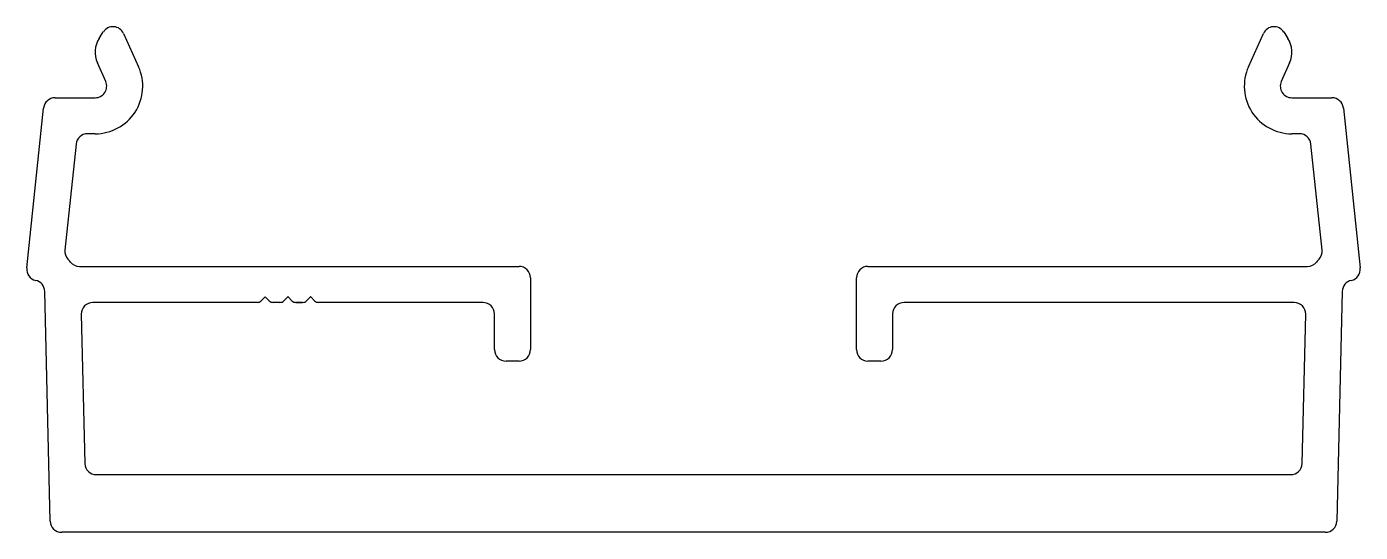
# Model space of a CAD drawing. Extents: x -29.4 to 29.4, y 0.2 to 22.5.
import ezdxf

# ---------------------------------------------------------------- set-up
doc = ezdxf.new("R2010")
doc.units = 0
doc.layers.get('0').update_dxf_attribs({"linetype": 'CONTINUOUS'})

msp = doc.modelspace()

# ---------------------------------------------------------------- linework, layer by layer
at = {"color": 7, "linetype": 'CONTINUOUS'}
for p, q in [((-26.191, 21.973), (-26.009, 22.259)), ((-25.117, 22.194), (-24.458, 20.731)), ((24.426, 20.731), (25.085, 22.194)), ((25.977, 22.259), (26.159, 21.973)), ((-25.904, 20.076), (-26.271, 20.906)), ((26.24, 20.906), (25.872, 20.076)), ((-29.382, 11.867), (-28.639, 18.908)), ((-28.134, 19.362), (-26.368, 19.362)), ((26.337, 19.362), (28.102, 19.362)), ((28.607, 18.908), (29.35, 11.867)), ((-26.368, 17.775), (-26.705, 17.775)), ((26.673, 17.775), (26.337, 17.775)), ((-27.21, 17.32), (-27.702, 12.654)), ((27.671, 12.654), (27.178, 17.32)), ((-27.06, 11.933), (-7.701, 11.933)), ((7.669, 11.933), (27.028, 11.933)), ((-7.193, 11.425), (-7.193, 8.266)), ((7.161, 8.266), (7.161, 11.425)), ((-28.349, 0.714), (-28.591, 10.834)), ((-18.885, 10.589), (-19.056, 10.418)), ((-18.703, 10.418), (-18.874, 10.589)), ((-17.885, 10.589), (-18.057, 10.418)), ((-17.703, 10.418), (-17.874, 10.589)), ((-16.886, 10.589), (-17.057, 10.418)), ((-16.703, 10.418), (-16.874, 10.589)), ((28.559, 10.834), (28.317, 0.714)), ((-19.233, 10.345), (-26.471, 10.345)), ((-19.233, 10.345), (-19.233, 10.345)), ((-19.233, 10.345), (-19.233, 10.345)), ((-18.233, 10.345), (-18.526, 10.345)), ((-17.233, 10.345), (-17.526, 10.345)), ((-17.526, 10.345), (-17.233, 10.345)), ((-17.233, 10.345), (-17.526, 10.345)), ((-17.526, 10.345), (-17.233, 10.345)), ((-17.233, 10.345), (-17.526, 10.345)), ((-9.289, 10.345), (-16.526, 10.345)), ((-16.526, 10.345), (-16.526, 10.345)), ((-16.526, 10.345), (-16.526, 10.345)), ((-16.526, 10.345), (-16.526, 10.345)), ((26.439, 10.345), (9.257, 10.345)), ((-26.979, 9.825), (-26.822, 3.254)), ((-8.781, 8.266), (-8.781, 9.837)), ((8.749, 9.837), (8.749, 8.266)), ((26.79, 3.254), (26.947, 9.825)), ((-7.701, 7.758), (-8.273, 7.758)), ((8.241, 7.758), (7.669, 7.758)), ((-26.314, 2.758), (26.282, 2.758)), ((27.809, 0.218), (-27.841, 0.218))]:
    msp.add_line(p, q, dxfattribs=at)
for centre, radius, start, end in [((-25.58, 21.985), 0.508, 24.2605, 147.45631), ((25.549, 21.985), 0.508, 32.54369, 155.7395), ((-25.236, 21.364), 1.132, 147.45631, 203.88256), ((25.205, 21.364), 1.132, 336.11744, 32.54369), ((-26.368, 19.87), 2.095, 270, 24.2605), ((26.337, 19.87), 2.095, 155.7395, 270), ((-26.368, 19.87), 0.508, 270, 23.88256), ((26.337, 19.87), 0.508, 156.11744, 270), ((-28.134, 18.854), 0.508, 90, 173.97615), ((28.102, 18.854), 0.508, 6.02385, 90), ((-26.705, 17.267), 0.508, 90, 173.97615), ((26.673, 17.267), 0.508, 6.02385, 90), ((-27.197, 12.6), 0.508, 173.97615, 223.08008), ((27.166, 12.6), 0.508, 316.91992, 6.02385), ((-28.877, 11.814), 0.508, 173.97615, 257.36443), ((-29.099, 10.822), 2.096, 38.43769, 43.08008), ((-27.06, 12.441), 0.508, 218.43769, 270), ((-7.701, 11.425), 0.508, 0, 90), ((7.669, 11.425), 0.508, 90, 180), ((27.028, 12.441), 0.508, 270, 321.56231), ((29.067, 10.822), 2.096, 136.91992, 141.56231), ((28.845, 11.814), 0.508, 282.63557, 6.02385), ((-29.099, 10.822), 0.508, 1.37131, 77.36443), ((29.067, 10.822), 0.508, 102.63557, 178.62869), ((-18.88, 10.584), 0.008, 45, 135), ((-17.88, 10.584), 0.008, 45, 135), ((-16.88, 10.584), 0.008, 45, 135), ((-26.471, 9.837), 0.508, 90, 181.37131), ((-19.233, 10.595), 0.25, 270, 315), ((-18.526, 10.595), 0.25, 225, 270), ((-18.233, 10.595), 0.25, 270, 315), ((-17.526, 10.595), 0.25, 225, 270), ((-17.233, 10.595), 0.25, 270, 315), ((-16.526, 10.595), 0.25, 225, 270), ((-9.289, 9.837), 0.508, 0, 90), ((9.257, 9.837), 0.508, 90, 180), ((26.439, 9.837), 0.508, 358.62869, 90), ((-8.273, 8.266), 0.508, 180, 270), ((-7.701, 8.266), 0.508, 270, 0), ((7.669, 8.266), 0.508, 180, 270), ((8.241, 8.266), 0.508, 270, 360), ((-26.314, 3.266), 0.508, 181.37131, 270), ((26.282, 3.266), 0.508, 270, 358.62869), ((-27.841, 0.726), 0.508, 181.37131, 270), ((27.809, 0.726), 0.508, 270, 358.62869)]:
    msp.add_arc(centre, radius, start, end, dxfattribs=at)

doc.saveas('drawing.dxf')
